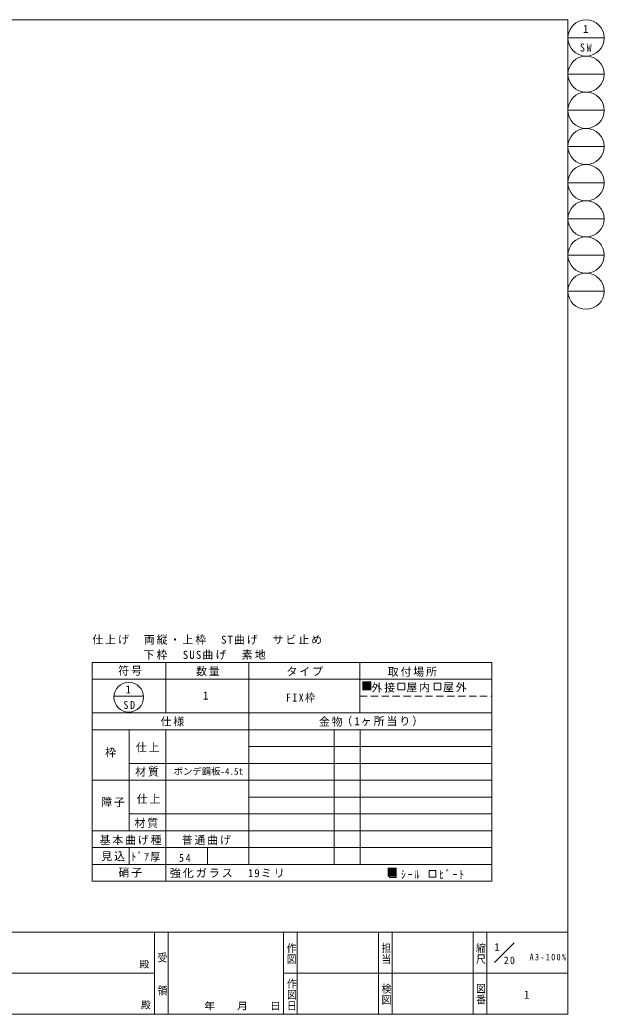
# Model space of a CAD drawing. Units: millimetres on the paper, with parts at other scales. Extents: x -848 to 394, y -812 to -536.
# Drawn here: x -606.7 to -446.2, y -811.7 to -538.5 of the extents above; entities that cross this region are included whole.
import ezdxf
from ezdxf.enums import TextEntityAlignment as Align

# ---------------------------------------------------------------- set-up
doc = ezdxf.new("R2010")
doc.units = ezdxf.units.MM
doc.linetypes.add('DASHED2', pattern=[3, 2, -1])
doc.layers.add('1-9_hojyosen', color=7, linetype='Continuous', lineweight=9)
doc.layers.add('F-0', color=5, linetype='Continuous', lineweight=9)
doc.styles.add('@ＭＳ ゴシック', font='')
doc.styles.add('ＭＳ ゴシック', font='')
doc.styles.get('@ＭＳ ゴシック').set_extended_font_data('@MS Gothic')
doc.styles.get('ＭＳ ゴシック').set_extended_font_data('MS Gothic')

msp = doc.modelspace()

# ---------------------------------------------------------------- linework, layer by layer
at = {"layer": '1-9_hojyosen', "color": 5}
for p, q in [((-586.825, -715.071), (-586.825, -775.178)), ((-476.996, -715.071), (-586.825, -715.071)), ((-566.551, -715.071), (-566.551, -728.942)), ((-543.784, -770.554), (-543.784, -715.071)), ((-513.289, -715.071), (-513.289, -728.942)), ((-476.996, -775.178), (-476.996, -715.071)), ((-476.996, -719.695), (-586.825, -719.695)), ((-476.996, -719.695), (-586.825, -719.695)), ((-580.836, -724.318), (-572.7, -724.318)), ((-476.996, -728.942), (-586.825, -728.942)), ((-543.784, -770.554), (-543.784, -728.942)), ((-476.996, -733.566), (-586.825, -733.566)), ((-576.688, -733.566), (-576.688, -761.307)), ((-566.551, -733.566), (-566.551, -775.178)), ((-520.317, -770.554), (-520.317, -733.566)), ((-513.226, -770.554), (-513.226, -733.566)), ((-476.996, -738.189), (-543.784, -738.189)), ((-476.996, -742.813), (-576.688, -742.813)), ((-476.996, -747.436), (-586.825, -747.436)), ((-543.784, -752.06), (-476.996, -752.06)), ((-476.996, -756.683), (-576.688, -756.683)), ((-476.996, -761.307), (-586.825, -761.307)), ((-476.996, -765.931), (-586.825, -765.931)), ((-576.688, -765.931), (-576.688, -770.554)), ((-555.167, -765.931), (-555.167, -770.554)), ((-586.825, -770.554), (-476.996, -770.554)), ((-586.825, -770.554), (-476.996, -770.554)), ((-586.825, -775.178), (-476.996, -775.178))]:
    msp.add_line(p, q, dxfattribs=at)
at = {"layer": '1-9_hojyosen', "color": 5, "linetype": 'DASHED2'}
for p, q in [((-513.289, -724.318), (-476.996, -724.318)), ((-586.825, -770.554), (-543.784, -770.554))]:
    msp.add_line(p, q, dxfattribs=at)
at = {"layer": '1-9_hojyosen', "color": 5}
for points in [[(-512.439, -722.632), (-510.564, -722.632), (-510.564, -720.757), (-512.439, -720.757)], [(-502.817, -722.632), (-500.942, -722.632), (-500.942, -720.757), (-502.817, -720.757)], [(-492.907, -722.632), (-491.032, -722.632), (-491.032, -720.757), (-492.907, -720.757)], [(-505.183, -774.186), (-503.308, -774.186), (-503.308, -772.311), (-505.183, -772.311)], [(-494.295, -774.092), (-492.42, -774.092), (-492.42, -772.217), (-494.295, -772.217)]]:
    msp.add_lwpolyline(points, close=True, dxfattribs=at)
msp.add_circle((-576.768, -724.611), 4.079, dxfattribs=at)
at = {"layer": 'F-0'}
for p, q in [((-848.132, -538.527), (-456.132, -538.527)), ((-456.132, -538.527), (-456.132, -811.69)), ((-456.132, -543.497), (-446.192, -543.497)), ((-456.132, -553.437), (-446.192, -553.437)), ((-456.132, -563.377), (-446.192, -563.377)), ((-456.132, -573.317), (-446.192, -573.317)), ((-456.132, -583.257), (-446.192, -583.257)), ((-456.132, -593.197), (-446.192, -593.197)), ((-456.132, -603.137), (-446.192, -603.137)), ((-456.132, -613.077), (-446.192, -613.077)), ((-636.907, -789.19), (-569.732, -789.19)), ((-569.732, -789.19), (-482.165, -789.19)), ((-565.982, -789.19), (-565.982, -811.69)), ((-534.232, -789.19), (-534.232, -811.69)), ((-530.482, -789.19), (-530.482, -811.69)), ((-508.198, -789.19), (-508.198, -811.69)), ((-504.448, -789.19), (-504.448, -811.69)), ((-482.165, -789.19), (-456.132, -789.19)), ((-470.918, -792.131), (-476.285, -797.498)), ((-569.732, -800.44), (-636.907, -800.44)), ((-534.232, -800.44), (-482.165, -800.44)), ((-482.165, -800.44), (-456.132, -800.44)), ((-456.132, -811.69), (-848.132, -811.69))]:
    msp.add_line(p, q, dxfattribs=at)
for points in [[(-569.732, -789.19), (-569.732, -800.44), (-569.732, -811.69)], [(-482.165, -789.19), (-482.165, -800.44), (-482.165, -811.69)], [(-478.415, -789.19), (-478.415, -800.44), (-478.415, -811.69)]]:
    msp.add_lwpolyline(points, dxfattribs=at)
for centre in [(-451.162, -543.497), (-451.162, -553.437), (-451.162, -563.377), (-451.162, -573.317), (-451.162, -583.257), (-451.162, -593.197), (-451.162, -603.137), (-451.162, -613.077)]:
    msp.add_circle(centre, 4.97, dxfattribs=at)

# ---------------------------------------------------------------- texts
at = {"layer": '1-9_hojyosen', "style": 'ＭＳ ゴシック'}
for s, height, p in [('1', 2.199, (-451.964, -542.752)), ('■', 2.199, (-512.868, -723.31)), ('1', 2.199, (-577.661, -724.235)), ('1', 2.199, (-556.401, -725.918)), ('枠', 2.199, (-583.264, -741.535)), ('ボンデ鋼板-4.5t', 1.833, (-564.436, -746.472)), ('■', 2.199, (-505.908, -774.529))]:
    msp.add_text(s, height=height, dxfattribs=at).set_placement(p, align=Align.BOTTOM_LEFT)
at = {"layer": '1-9_hojyosen', "char_height": 2.199, "attachment_point": 7, "style": 'ＭＳ ゴシック'}
for s, insert in [('\\T1.36;\\W0.9;SW', (-452.809, -547.269)), ('\\T1.18;仕上げ\u3000両縦・上枠\u3000ST曲げ\u3000サビ止め', (-586.809, -710.18)), ('\\T1.2;下枠\u3000SUS曲げ\u3000素地', (-572.726, -714.323)), ('\\T1.17;符号', (-579.665, -718.699)), ('\\T1.17;数量', (-558.282, -718.851)), ('\\T1.17;タイプ', (-533.452, -718.788)), ('\\T1.17;取付場所', (-505.638, -719)), ('\\T1.17;外接', (-510.114, -723.344)), ('\\T1.17;屋内', (-500.49, -723.261)), ('\\T1.17;屋外', (-490.46, -723.237)), ('\\T1.3;\\W0.9;FIX枠', (-533.575, -726.082)), ('\\T1.36;\\W0.9;SD', (-578.231, -727.885)), ('\\T1.17;仕様', (-568.043, -732.661)), ('\\T1.17;金物', (-524.517, -732.71)), ('\\T1.18;（1ヶ所当り）', (-518.359, -732.606)), ('\\T1.17;仕上', (-574.822, -739.745)), ('\\T1.17;材質', (-575.015, -746.428)), ('\\T1.17;仕上', (-574.566, -753.943)), ('\\T1.17;障子', (-584.34, -754.824)), ('\\T1.17;材質', (-575.205, -760.554)), ('\\T1.17;基本曲げ種', (-584.796, -765.197)), ('\\T1.17;普通曲げ', (-562.234, -765.194)), ('\\T1.17;見込', (-584.328, -769.676)), ('\\T1.3;\\W0.9;ﾄﾞｱ厚', (-576.065, -769.779)), ('\\T1.36;\\W0.9;54', (-562.968, -769.914)), ('\\T1.17;硝子', (-579.59, -774.13)), ('\\T1.19;強化ガラス\u300019ミリ', (-565.485, -774.32)), ('\\T1.38;\\W0.9;ｼｰﾙ', (-502.011, -774.53)), ('\\T1.38;\\W0.9;ﾋﾞｰﾄ', (-491.548, -774.542))]:
    msp.add_mtext(s, dxfattribs=dict(at, insert=insert))
at = {"layer": 'F-0', "color": 7, "style": '@ＭＳ ゴシック', "width": 1.15}
for s, p in [('作図', (-533.635, -792.019)), ('担当', (-507.597, -791.977)), ('縮尺', (-481.621, -791.992)), ('受\u3000\u3000領', (-569.121, -794.605)), ('作図日', (-533.561, -801.791)), ('検図', (-507.563, -803.157)), ('図番', (-481.586, -803.125))]:
    msp.add_text(s, height=1.924, rotation=270, dxfattribs=at).set_placement(p, align=Align.BOTTOM_LEFT)
at = {"layer": 'F-0', "color": 7, "style": 'ＭＳ ゴシック'}
for s, height, p in [('1', 2.199, (-476.335, -795.051)), ('殿', 1.924, (-573.834, -799.512)), ('1', 2.199, (-468.213, -808.12)), ('殿', 1.924, (-573.441, -810.728))]:
    msp.add_text(s, height=height, dxfattribs=at).set_placement(p, align=Align.BOTTOM_LEFT)
at = {"layer": 'F-0', "color": 7, "style": 'ＭＳ ゴシック', "width": 1.15}
msp.add_text('年\u3000\u3000月\u3000\u3000日', height=1.924, dxfattribs=at).set_placement((-556.09, -811.002), align=Align.BOTTOM_LEFT)
at = {"layer": 'F-0', "color": 7, "attachment_point": 7, "style": 'ＭＳ ゴシック'}
for s, insert, char_height in [('\\T1.27;\\W0.95;20', (-473.762, -797.994), 2.082), ('\\T1.33;\\W0.9;A3-100%', (-466.667, -796.965), 1.822)]:
    msp.add_mtext(s, dxfattribs=dict(at, insert=insert, char_height=char_height))

doc.saveas('drawing.dxf')
